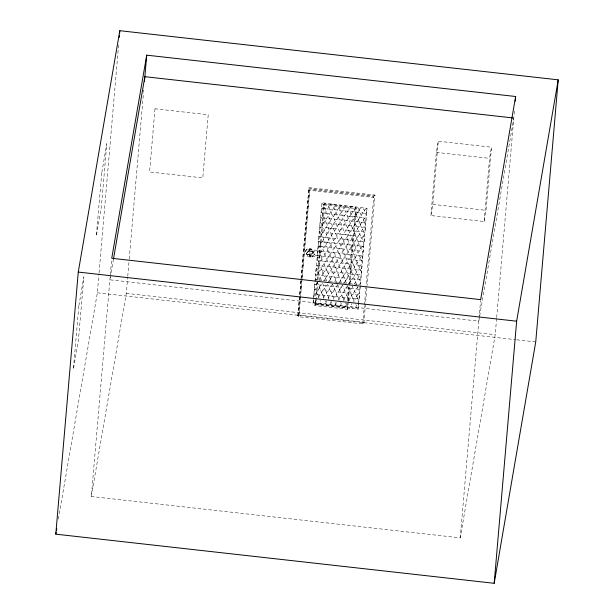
<?xml version="1.0" encoding="UTF-8"?>
<svg xmlns="http://www.w3.org/2000/svg" width="614" height="614" viewBox="0 0 614 614"><rect width="100%" height="100%" fill="white"/><g stroke="black" fill="none" stroke-linecap="round" stroke-linejoin="round"><path stroke-width="0.46" stroke-dasharray="3.07 2.3" d="M58.384 519.083L97.357 292.801L98.984 273.737M99.069 272.785L118.602 44.999M496.603 318.505L495.214 334.73L460.239 537.856L91.309 496.503L111.656 259.215M91.309 496.503L126.292 293.385L127.681 277.152M127.766 276.2L129.155 259.975M129.239 259.016L143.476 92.914M143.561 91.962L143.722 90.051M364.44 304.981L373.734 196.603L309.725 189.427L298.88 315.872L297.882 315.757L308.942 187.638L374.924 195.037L367.187 285.249M297.882 315.757L308.942 187.638M298.036 314.89L364.018 322.281L363.864 323.148L362.889 323.041L362.744 323.908L298.734 316.74L309.725 189.427M309.502 250.627L309.586 249.675L319.265 250.666L319.142 251.893L309.502 250.627L309.556 250.22M313.47 299.386L313.086 303.869L315.35 302.771L315.581 300.077M347.747 308.727L347.647 309.272L314.89 305.603L317.008 280.913M317.085 279.961L323.517 204.946L324.422 203.733L355.729 207.24L356.281 208.622L349.85 283.637M314.89 305.603L315.872 303.493L317.829 280.69M317.906 279.738L324.422 203.733M348.299 301.674L347.647 309.272L347.171 307L355.729 207.24M348.384 300.73L349.765 284.581M358.668 303.723L358.208 309.103L356.519 308.121L355.69 304.744M360.088 287.168L359.858 289.854L358.169 288.872L357.609 286.884M362.744 323.908L364.294 305.849M363.864 323.148L367.042 286.116M430.913 215.537L436.324 152.379L438.25 141.228L491.476 147.191L486.058 210.341L484.139 221.501L430.913 215.537L432.832 204.378L438.25 141.228M484.139 221.501L489.55 158.351L491.476 147.191M460.239 537.856L480.578 300.561M496.688 317.545L514.517 109.607M360.264 285.426L358.162 309.233L312.986 303.7L314.928 282.839M315.02 281.887L321.905 202.766L367.072 208.299L360.349 284.474L359.044 284.696M309.54 250.082L309.586 249.675M310.055 255.501L310.108 255.094L319.771 255.992L319.664 257.312L310.024 256.046L310.108 255.094M310.024 256.046L310.078 255.639M319.142 251.893L319.211 251.333M319.188 251.134L319.257 250.573M319.771 255.992L319.664 257.312M113.467 259.024L109.891 279.807L478.813 321.153L513.795 118.034M305.196 251.41L307.453 248.77L311.475 249.215L314.345 254.303L312.089 256.944L308.067 256.491L305.196 251.41L307.499 248.501L311.521 248.946L313.286 252.039L310.983 254.948L306.962 254.495M314.345 254.303L312.042 257.212L308.021 256.759L306.256 253.666L308.558 250.758L312.58 251.21M308.489 251.502L308.804 249.691L310.009 249.269L310.032 251.679L309.602 252.185L308.489 251.502L309.694 251.08L310.032 251.679M298.734 316.74L298.88 315.872M309.195 255.846L309.51 254.035L310.715 253.613L310.738 256.023L310.308 256.529L309.195 255.846L309.633 255.34L310.738 256.023M373.734 196.603L373.581 197.47L309.571 190.294M374.924 195.037L374.77 195.904L308.796 188.506M317.423 282.478C316.993 284.796 312.94 286.047 315.112 288.849C316.394 290.737 319.487 289.631 319.51 287.421M319.564 287.429C320.163 282.286 325.827 288.334 327.201 284.182M323.217 273.322C319.487 280.636 318.835 270.69 316.01 269.799L315.55 275.179C318.927 275.356 318.605 267.512 322.649 271.342C322.005 274.888 327.032 278.779 328.229 273.882M323.271 273.33C325.566 267.451 328.651 273.376 329.319 276.361C333.625 279.117 332.588 270.69 336.664 272.209C340.501 273.721 336.625 279.869 333.886 276.438C334.5 272.892 329.48 268.993 328.283 273.89M318.62 297.759C318.674 294.221 322.189 294.459 324.461 295.534C327.27 295.065 327.093 290.46 324.269 290.176C320.815 289.777 322.25 295.388 318.796 294.989C316.878 293.285 313.324 294.306 313.831 297.222M338.943 207.908C336.94 210.057 333.786 215.752 339.665 215.015M339.028 207.916C344.032 199.673 346.672 215.268 338.207 209.881C332.965 210.034 327.769 208.76 322.565 208.384M329.879 254.641C328.221 260.136 322.158 252.531 321.153 260.382C315.289 263.437 316.816 251.94 322.158 256.491C325.412 256.759 324.284 252.277 326.94 251.448C328.59 250.044 327.799 246.905 325.581 246.659C321.229 247.68 321.59 254.848 317.269 255.869L317.73 250.489C319.579 252.308 321.897 250.466 323.824 251.61C325.597 253.045 324.246 255.938 326.487 257.143C325.842 260.689 330.869 264.58 332.067 259.684M329.933 254.641C332.143 252.661 332.857 246.421 336.84 248.286M325.42 278.434C324.223 283.323 319.196 279.439 319.84 275.886C317.1 272.462 313.224 278.61 317.062 280.114M325.474 278.434C328.505 271.818 330.347 279.731 332.128 281.803M323.632 298.32C323.685 292.226 330.831 298.926 331.529 293.699C331.721 288.089 323.501 292.087 327.615 295.618M332.143 259.691C332.727 254.426 340.333 261.249 339.903 255.056C339.312 250.696 332.581 255.386 332.926 250.197M330.432 278.994L329.541 280.813L327.722 281.404M330.509 279.002C331.353 273.483 338.644 279.147 334.031 281.749M334.062 264.849C333.479 269.953 327.868 263.974 326.51 268.095C325.067 272.171 331.821 273.069 331.545 268.663C332.872 264.55 337.631 270.206 338.959 266.1C340.425 262.562 334.354 260.881 334.146 264.857M332.358 284.059C331.345 289.601 324.161 281.979 324.077 289.286C319.625 293.055 319.011 284.812 317.377 282.379M351.239 213.964C349.205 217.671 346.196 220.656 344.408 224.578C340.893 225.875 336.779 222.959 333.272 224.256C330.969 226.927 330.209 232.936 326.088 232.775C323.616 229.997 323.202 225.714 321.299 222.498M351.292 213.971L354.117 209.604M333.686 299.448L333.609 297.383L332.788 296.293M342.198 260.82C341.361 266.338 334.07 260.674 338.682 258.072C345.39 260.198 343.94 256.452 347.869 252.577C348.568 247.081 354.224 250.374 353.641 254.442C358.3 255.931 359.881 254.396 361.178 260.497M342.282 260.827C343.349 255.363 350.379 262.792 350.563 255.601C352.375 253.106 356.496 246.444 358.039 253.014M337.393 284.62C336.817 289.892 329.211 283.069 329.641 289.255C330.547 294.206 337.301 289.601 333.532 286.638M354.171 209.612C360.779 200.156 358.66 221.854 366.097 217.678L365.637 223.059C354.393 220.925 342.973 220.403 331.644 218.876M339.665 289.678C336.687 297.613 330.977 284.466 338.629 287.214M339.749 289.685L341.184 287.498L343.663 287.774M343.372 275.586C342.535 281.097 335.244 275.44 339.857 272.839C344.715 270.974 342.374 281.181 347.524 277.965C347.831 273.169 354.316 272.34 353.695 278.096C357.271 283.115 358.039 274.957 361.201 274.865L360.74 280.245C357.202 279.846 359.651 273.813 355.537 274.32C351.546 275.962 351.96 271.089 350.464 269.132M356.25 214.524L348.898 225.515M343.456 275.594C348.767 266.246 348.898 288.68 354.915 274.527M356.304 214.532L357.739 212.337M338.782 300.023L338.897 298.627L337.884 296.869M342.489 285.195L341.054 287.383L338.575 287.106M350.878 247.396C346.35 255.762 346.849 242.016 342.32 244.088M350.932 247.404C353.134 245.454 353.518 240.105 357.233 240.696C361.646 243.927 360.971 236.467 364.478 236.574L364.018 241.954L362.813 241.456M359.129 210.165L357.686 212.36M359.182 210.172C360.38 205.276 365.407 209.167 364.754 212.72C368.922 215.775 363.143 218.208 362.889 221.393C360.05 223.02 359.743 229.306 355.276 225.929C351.776 225.607 352.712 232.836 348.591 230.242M358.323 219.52C357.87 221.877 354.815 222.437 354.9 225.192C353.134 227.947 350.533 224.256 348.276 225.714C341.983 222.659 341.66 228.293 344.577 232.222M345.605 280.69L344.162 282.885M358.376 219.528C361.439 216.113 362.79 210.287 366.903 208.323L366.443 213.703C358.607 211.907 350.586 211.838 342.681 210.648C338.398 214.647 344.024 216.228 347.232 215.928C348.89 219.083 349.811 222.636 351.431 225.798M345.659 280.698C348.706 274.082 350.517 281.987 352.282 284.067M349.236 266.545C348.652 271.657 343.042 265.67 341.683 269.799C340.394 274.435 347.47 274.335 346.994 269.738C349.496 267.006 354.447 272.263 354.746 265.808C358.154 262.308 359.382 267.927 360.349 270.145M349.289 266.553C351.584 260.674 354.677 266.599 355.337 269.584M356.703 238.416L356.258 239.729L354.646 240.811L351.584 239.967L350.318 240.189L347.386 244.564M356.757 238.424C357.954 233.527 362.981 237.418 362.337 240.972C366.451 244.326 360.641 247.012 360.011 250.343C355.329 253.168 357.003 245.531 353.641 244.994C349.358 247.012 349.12 242.361 347.785 239.905M343.817 300.584C343.97 295.035 349.174 299.985 351.269 297.276C350.84 293.3 356.926 292.149 356.726 296.524M347.532 285.756L346.089 287.951L343.61 287.667M355.076 257.458C354.37 262.769 347.148 255.861 347.094 262.071C343.763 266.96 342.075 260.037 340.624 257.765C337.969 254.257 346.403 251.494 341.361 248.517C337.431 247.066 336.848 254.326 340.916 253.712C345.882 252.254 345.935 259.73 347.509 262.777C350.655 267.359 352.091 260.773 354.362 259.561C359.773 262.754 359.789 256.859 362.905 254.257C362.667 250.481 359.789 247.227 358.898 243.505M355.13 257.466C357.363 255.554 358.008 249.2 362.007 251.103M348.829 301.144C348.867 297.521 352.413 297.905 354.669 298.918C357.455 298.481 356.212 293.753 359.489 294.121L359.029 299.502C357.003 297.828 353.779 298.78 353.841 301.712M357.555 286.884C357.455 290.361 352.045 289.685 352.597 286.324L351.101 288.511L348.622 288.235M358.852 302.272L358.783 300.2L357.962 299.118M316.172 300.315C313.769 305.074 321.529 305.972 321.183 300.883M328.344 299.509C328.475 292.249 335.559 299.778 336.572 294.267C336.756 288.657 328.544 292.648 332.65 296.178M336.334 302.579C333.448 307.998 343.533 307.683 340.279 302.456M341.369 303.139C338.483 308.558 348.575 308.243 345.314 303.024M356.404 304.828C356.404 310.07 349.78 308.957 350.678 304.183M306.256 253.666L308.512 251.026L312.534 251.479L314.299 254.572M310.346 249.86L309.141 250.282L308.804 249.691M311.052 254.204L309.847 254.626L309.51 254.035M313.286 252.039L311.029 254.68L307.008 254.227L305.242 251.141M326.64 300.929C325.374 306.77 320.316 305.972 320.124 300.2M331.675 301.489C330.409 307.545 325.29 306.355 325.136 300.76M346.826 303.193C343.51 308.765 351.4 309.709 351.837 303.753M321.621 217.755L320.178 219.942L321.222 222.414M321.721 217.77C325.067 210.418 327.416 212.943 329.588 219.075C331.959 225.384 323.248 222.828 320.094 221.999L319.633 227.38C321.997 225.99 324.261 228.953 326.425 227.326C327.231 225.123 328.904 221.431 331.821 223.872C336.104 223.742 338.145 215.714 341.1 212.828C339.849 208.238 335.996 200.057 333.041 209.167C329.541 213.373 326.947 218.3 323.701 222.69M334.622 214.455C337.562 212.782 335.137 209.904 334.008 208.054C334.576 205.751 331.89 203.173 329.864 204.969C327.4 207.9 326.141 215.836 320.915 212.613M334.622 214.509C333.548 217.302 329.779 219.19 330.424 222.452C332.481 224.993 333.049 228.254 334.446 231.087C330.04 238.984 328.283 225.33 326.272 223.043M323.793 222.759C322.818 225.699 317.522 228.561 320.5 231.877M338.759 224.379L340.202 222.184L339.158 219.72M338.859 224.448C334.308 227.05 343.111 232.077 337.424 234.049C332.834 234.625 334.507 226.482 338.444 229.183M322.189 241.739C323.985 240.35 324.223 235.477 327.6 237.641M322.158 241.832C317.991 243.958 323.724 249.883 325.535 245.262C327.508 242.983 328.559 236.505 332.611 238.201M348.99 225.584L346.035 229.958M346.096 230.043C344.515 231.716 343.318 236.827 340.187 233.65C338.314 231.547 341.169 227.855 343.541 229.759M347.355 244.656C346.035 246.713 343.702 251.801 341.092 247.657C339.626 244.334 346.419 242.553 342.742 239.337M318.965 280.061C321.859 273.637 324.844 274.304 326.51 280.905M328.29 281.68L329.457 281.112L331.314 281.588M355.076 274.358C356.742 272.209 357.893 267.788 361.562 270.644L362.022 265.263C359.021 264.933 359.835 268.825 357.816 269.861C355.867 270.736 353.518 267.75 352.006 270.298C350.394 277.351 346.15 272.769 345.452 268.571M343.464 283.384L344.009 283.008M349.174 283.445C351.101 282.256 350.701 277.827 354.009 279.009C356.673 280.045 354.654 284.435 357.931 284.789M348.476 283.944L349.021 283.576M354.186 284.006C356.143 282.824 355.706 278.388 359.021 279.577C361.331 280.468 361.07 284.343 358.576 284.773M322.55 208.307L321.276 208.53M339.665 215.077C345.076 214.286 342.566 220.234 340.34 222.199C342.136 224.54 343.694 231.071 338.46 229.106M331.69 218.891C327.907 218.914 324.276 217.318 320.454 217.993M349.796 216.151C346.611 217.394 346.25 213.419 345.636 211.416C343.195 210.165 343.901 205.82 346.826 206.074C351.185 207.578 349.236 217.571 354.808 216.711M349.796 216.212C354.094 215.245 353.541 221.508 355.345 223.887M354.808 216.773C358.553 215.422 357.862 220.272 359.42 221.992M330.885 228.262L328.406 227.986M330.923 228.347L333.402 228.623M348.176 234.978L345.697 234.702L344.661 232.238M348.176 235.108C352.505 234.172 351.952 240.55 353.833 242.937M327.201 242.3L324.722 242.023L323.678 239.56M327.17 242.392C331.491 241.456 330.946 247.818 332.842 250.19M319.364 246.183L318.098 246.406L318.559 241.026C321.091 242.714 326.364 240.197 325.758 245.285C326.502 249.192 331.522 247.235 331.192 243.835C333.064 240.903 337.232 244.441 335.252 247.005C333.402 250.005 329.334 244.963 328.029 248.946C326.932 253.152 331.552 252.201 333.847 252.73C336.718 254.841 333.172 259.515 330.447 256.882C326.533 255.462 327.868 261.917 324.346 261.533C321.36 260.252 321.598 255.969 319.909 253.521M319.357 246.321C323.586 244.848 321.92 250.666 324.484 251.87C328.122 250.727 330.37 253.029 330.493 256.629C332.627 258.31 332.005 264.619 336.211 262.071C339.143 259.4 334.108 257.335 335.114 254.518C338.291 252.408 338.444 249.092 335.812 246.414C335.827 243.413 341.292 241.148 337.163 238.148C335.006 227.134 348.115 240.036 337.646 238.631M342.343 243.996C335.827 244.763 339.58 235.699 344.592 239.683C348.499 238.055 348.437 229.16 353.587 230.887M362.421 246.252L359.942 245.968M362.39 246.337L363.665 246.114L363.204 251.494L361.991 250.996M346.572 254.081C342.765 255.777 341.66 248.57 345.766 248.923C349.212 249.553 347.232 256.79 352.175 254.511C356.013 255.224 356.089 260.835 357.532 263.897C359.313 267.996 364.632 263.084 361.232 260.605M346.542 254.15C351.461 253.352 350.778 261.756 353.342 264.419C357.908 267.036 357.248 256.66 362.39 260.996L362.851 255.616L361.577 255.838M361.608 255.762L359.136 255.485L358.092 253.014M318.819 280.184L320.723 280.13L321.774 280.951M323.831 280.752L326.303 281.028M338.506 282.517C341.284 282.079 340.095 277.359 343.356 277.728C346.357 278.058 344.891 281.719 346.695 283.169M338.974 282.448L340.877 282.386M348.552 283.645L350.295 283.353L351.5 283.852M316.517 265.547C319.771 265.893 320.163 260.482 316.985 260.167M334.5 281.673L336.833 282.64M354.654 283.929L356.987 284.896M436.324 152.379L489.55 158.351M432.832 204.378L486.058 210.341M323.517 204.946L356.281 208.622M315.872 303.493L347.171 307M315.381 304.544L347.409 308.136M126.292 293.385L495.214 334.73M97.357 292.801L515.729 339.688M516.681 339.795L535.738 341.929M321.744 203.15C325.205 205.199 324.844 210.433 327.132 213.611C331.936 213.327 332.949 214.654 334.223 219.167M353.603 230.81C357.732 233.397 356.795 226.175 360.288 226.489C363.066 229.375 367.425 225.154 364.332 222.537M348.575 230.319L343.556 229.682M362.82 241.594C358.753 238.577 356.834 252.162 353.887 242.944M333.417 228.546C340.133 230.15 335.574 221.999 334.123 219.152M359.858 246.053C355.483 243.144 355.913 253.712 351.492 249.391C351.891 241.739 345.598 247.15 343.886 242.522C343.771 235.791 352.259 244.027 352.198 236.551C356.65 232.783 357.256 241.018 358.845 243.497M328.39 228.063C323.801 225.445 324.453 235.86 319.28 231.47L318.819 236.851C322.281 237.25 320.792 231.662 324.246 232.061C327.569 232.729 325.781 237.134 328.421 238.731C331.03 250.689 333.364 235.86 337.646 238.769M332.604 238.071C336.081 240.581 338.337 233.658 334.269 233.19C330.777 232.867 331.713 240.097 327.592 237.503M336.825 248.179C339.527 250.282 342.336 245.6 339.703 243.796C337.6 242.929 333.479 244.625 333.732 240.68M346.488 283.292C344.416 282.448 340.379 283.99 340.647 280.137M348.675 288.334C344.554 285.748 345.49 292.978 341.998 292.655C339.02 291.374 339.204 287.091 337.531 284.635M337.224 282.379C331.99 279.523 340.509 273.913 340.563 280.13M316.387 280.015L315.174 279.516L314.713 284.896C317.277 283.438 321.598 287.444 322.335 282.931C323.847 285.426 324.108 288.772 326.188 290.79C328.943 291.926 330.785 287.659 328.49 286.078M364.432 222.56C363.158 218.039 362.145 216.711 357.34 216.995C355.406 213.787 355.007 209.574 352.497 206.803C348.775 206.404 347.946 211.707 346.05 214.086C342.221 216.42 343.663 219.682 345.298 222.759M359.32 221.976L360.357 224.448M351.469 225.868C352.29 228.6 354.501 231.14 354.485 234.041C353.649 236.981 349.166 235.684 349.673 232.798M339.266 219.735C337.969 215.222 336.94 213.887 332.143 214.171C330.562 210.955 329.465 207.532 327.876 204.316C323.908 202.405 323.309 208.645 321.122 210.571C322.312 213.941 323.977 217.126 325.136 220.495M347.777 239.767C346.05 238.194 347.225 233.926 343.756 234.341C341.553 234.732 341 237.917 342.735 239.207M326.234 222.974L325.19 220.503M360.487 270.26C364.601 273.79 356.381 277.781 356.573 272.171M320.493 231.969C321.314 236.459 325.098 240.818 327.001 233.727C331.453 229.958 332.059 238.194 333.648 240.673M355.475 269.699L356.519 272.163M350.325 269.024C345.743 255.002 345.544 271.864 339.204 267.512C330.063 270.889 345.337 276.929 340.417 268.011M345.314 268.456C343.594 266.883 344.761 262.615 341.3 263.03C339.089 263.421 338.537 266.606 340.279 267.896M335.321 267.435C339.427 270.966 331.215 274.965 331.399 269.346M335.183 267.32C330.716 253.712 330.439 269.17 324.691 265.977C314.261 267.535 329.994 276.392 325.267 266.307M330.278 266.875L331.322 269.339M330.14 266.76C325.535 252.722 325.389 269.615 319.05 265.248C309.909 268.625 325.182 274.673 320.255 265.747M357.824 299.003L356.78 296.531M325.128 266.2C323.409 264.619 324.622 260.351 321.137 260.773C318.935 261.157 318.382 264.35 320.117 265.632M341.453 282.724L341.929 283.207M352.812 298.442L351.768 295.971M352.95 298.55L353.771 299.64L354.063 301.735M347.8 297.874C347.163 294.367 343.356 288.879 341.522 295.526C340.118 299.532 333.617 293.584 333.993 299.486M347.938 297.99L348.76 299.079L349.051 301.175M333.479 286.531L332.443 284.067M342.927 297.429L343.748 298.519L344.04 300.607M342.789 297.314L341.745 294.85M328.436 285.971L327.423 284.205M337.746 296.754C333.632 293.223 341.852 289.225 341.66 294.835M327.753 295.733L328.574 296.815L329.089 299.586M322.603 295.05L321.559 292.586M322.741 295.165L323.563 296.255L323.854 298.35M317.73 294.605L318.551 295.695L318.843 297.79M317.591 294.49C315.726 293.024 317.492 289.301 314.368 288.956L313.907 294.336C316.824 293.945 319.226 284.704 321.506 292.579M335.528 302.487C337.37 306.486 330.301 307.752 330.792 303.316M330.493 301.919L330.708 303.301M360.41 224.455C360.74 228.224 368.093 234.97 361.945 236.889C358.261 233.98 357.87 227.924 355.399 223.887M349.619 232.79L345.375 222.767M351.715 295.963C351.807 291.496 345.974 292.863 346.258 296.708C344.285 299.363 338.705 294.551 339.028 300.046M347.585 285.763C348.522 288.726 351.622 297.844 354.731 291.366C356.013 285.341 363.258 292.602 357.678 294.321C354.032 294.467 353.265 282.409 349.573 291.489C345.621 296.677 343.894 287.836 342.574 285.203M323.624 239.552C323.033 232.998 314.967 239.537 320.585 242.614C321.736 245.001 318.965 246.122 318.06 247.826C317.039 250.182 320.262 251.226 319.978 253.459M78.807 306.156L73.388 369.313L78.439 340.002L83.849 276.853L78.807 306.156M101.747 172.941L96.329 236.091L101.379 206.788L106.79 143.63L101.747 172.941M154.997 108.785L149.578 171.943L202.804 177.906L208.223 114.757L154.997 108.785M365.299 227.05L364.839 232.43C361.577 231.14 351.929 229.521 355.721 235.83C361.178 237.679 360.648 227.748 365.299 227.05"/><path stroke-width="0.92" d="M55.79 534.165L78.262 272.071L119.822 30.7L558.21 79.835L535.738 341.929L494.178 583.3L55.79 534.165L56.112 532.284M119.254 37.37L119.415 35.466M119.576 33.563L119.822 30.7M144.459 81.455L146.715 55.16L515.637 96.505L515.238 101.187M494.178 583.3L516.643 321.199L558.21 79.835M56.442 530.396L56.764 528.508M146.715 55.16L111.733 258.279L480.662 299.632L515.637 96.505M113.467 259.024L144.866 76.681L512.836 117.926M78.262 272.071L516.643 321.199"/></g></svg>
